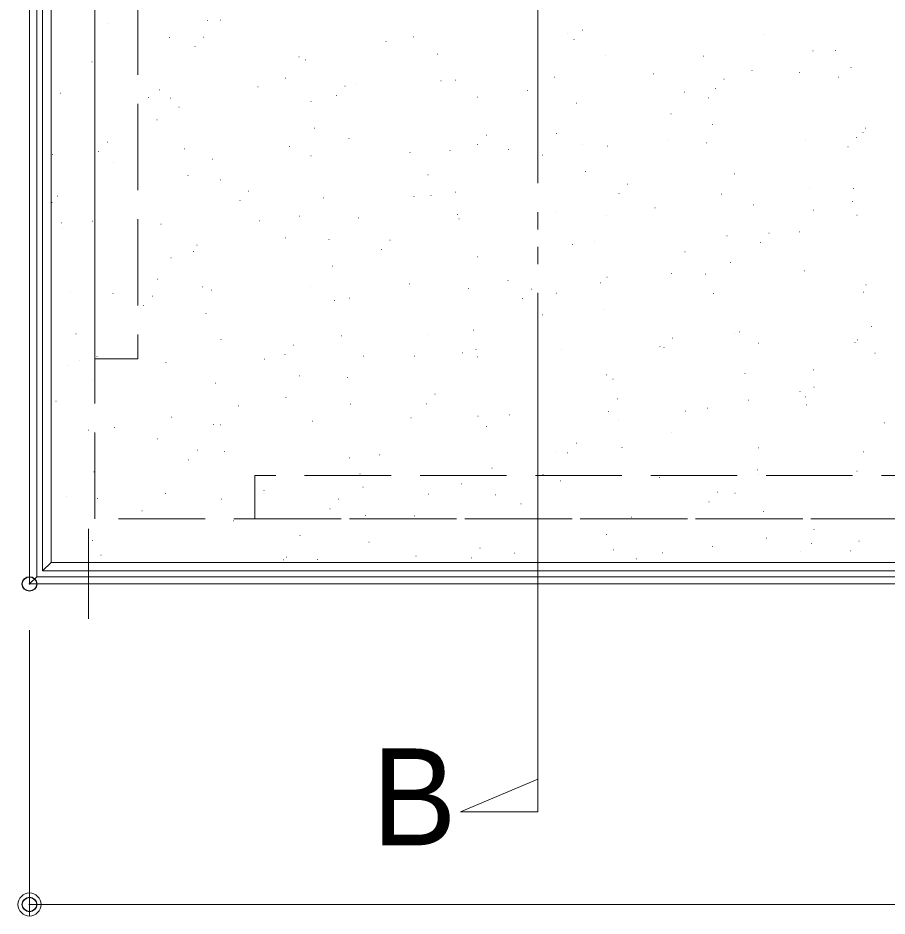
# Model space of a CAD drawing. Units: millimetres, scale not verified. Extents: x -1600 to 1600, y -1108 to 1108.
# Drawn here: x -313.7 to -12.4, y -759.9 to -448.3 of the extents above; entities that cross this region are included whole.
import ezdxf
from ezdxf.enums import TextEntityAlignment as Align

# ---------------------------------------------------------------- set-up
doc = ezdxf.new("R2010")
doc.units = ezdxf.units.MM
doc.header["$LTSCALE"] = 10
doc.header["$PDMODE"] = 32
doc.header["$PDSIZE"] = 5
doc.linetypes.add('DASHED3', pattern=[4, 3, -1])
doc.linetypes.add('LONG_DOUBLE_CHAIN', pattern=[21.8, 18, -1, 0.6, -0.6, 0.6, -1])
doc.layers.add('0-0_moji', color=2, linetype='Continuous')
doc.layers.add('0-D_DEFPOINTS', color=7, linetype='Continuous')
for name, color, linetype, lineweight in [('0-5_0', 3, 'Continuous', 9), ('0-7_center', 5, 'Continuous', 9), ('0-A_SUNPO', 5, 'Continuous', 9), ('0-E_形材', 5, 'Continuous', 9), ('1-2_sunpou', 1, 'Continuous', 9)]:
    doc.layers.add(name, color=color, linetype=linetype, lineweight=lineweight)
doc.styles.add('ＭＳ Ｐゴシック', font='')
doc.styles.get('ＭＳ Ｐゴシック').set_extended_font_data('MS PGothic')

# ---------------------------------------------------------------- blocks, each defined once
blk = doc.blocks.new('_ORIGIN')
at = {"layer": '0-5_0', "color": 1}
blk.add_line((0, 0), (-10, 0), dxfattribs=at)
blk.add_circle((0, 0), 5, dxfattribs=at)

msp = doc.modelspace()

# ---------------------------------------------------------------- linework, layer by layer
at = {"layer": '0-5_0', "color": 7}
for p, q in [((-309.69, 555.31), (-309.69, -644.69)), ((-307.19, 552.81), (-307.19, -642.19)), ((-305.19, 550.81), (-305.19, -640.19)), ((-302.19, 547.81), (-302.19, -637.19)), ((-302.19, -637.19), (-305.19, -640.19)), ((286.31, -637.19), (-302.19, -637.19)), ((289.31, -640.19), (-305.19, -640.19)), ((-307.19, -642.19), (-309.69, -644.69)), ((890.31, -644.69), (-309.69, -644.69)), ((-309.69, -644.69), (890.31, -644.69)), ((-307.19, -642.19), (887.81, -642.19))]:
    msp.add_line(p, q, dxfattribs=at)
at = {"layer": '0-5_0'}
for p, q in [((-282.35, -450.39), (-282.25, -450.39)), ((-248.09, -449.27), (-247.99, -449.27)), ((-243.57, -449.14), (-243.47, -449.14)), ((-123.2, -453.79), (-123.1, -453.79)), ((-117.95, -452.54), (-117.85, -452.54)), ((-54.78, -454.07), (-54.68, -454.07)), ((-261.13, -455.11), (-261.03, -455.11)), ((-249.34, -454.96), (-249.24, -454.96)), ((-186.17, -456.5), (-186.07, -456.5)), ((-176.5, -454.91), (-176.4, -454.91)), ((-120.96, -455.81), (-120.86, -455.81)), ((-252.35, -458.24), (-252.25, -458.24)), ((-168.3, -460.93), (-168.2, -460.93)), ((-38.06, -459.7), (-37.96, -459.7)), ((-30.36, -459.61), (-30.26, -459.61)), ((-288.1, -463.5), (-288, -463.5)), ((-216.25, -461.77), (-216.15, -461.77)), ((-214.08, -462.87), (-213.98, -462.87)), ((-109.91, -461.43), (-109.81, -461.43)), ((-76.14, -461.55), (-76.04, -461.55)), ((-59.21, -466.6), (-59.11, -466.6)), ((-42.83, -467.2), (-42.73, -467.2)), ((-24.95, -465.47), (-24.85, -465.47)), ((-221.02, -469.27), (-220.92, -469.27)), ((-167.08, -470.19), (-166.98, -470.19)), ((-161.98, -469.96), (-161.88, -469.96)), ((-127.72, -468.84), (-127.62, -468.84)), ((-93.46, -467.72), (-93.36, -467.72)), ((-68.96, -469.54), (-68.86, -469.54)), ((-29.15, -468.87), (-29.05, -468.87)), ((-264.76, -473.32), (-264.66, -473.32)), ((-230.5, -472.2), (-230.4, -472.2)), ((-200.35, -471.97), (-200.25, -471.97)), ((-196.24, -471.08), (-196.14, -471.08)), ((-137.17, -473.51), (-137.07, -473.51)), ((-71.96, -472.82), (-71.86, -472.82)), ((-299.02, -474.44), (-298.92, -474.44)), ((-268.56, -475.94), (-268.46, -475.94)), ((-260.77, -476.13), (-260.67, -476.13)), ((-203.35, -475.25), (-203.25, -475.25)), ((-154.43, -475.79), (-154.33, -475.79)), ((-82.58, -474.06), (-82.48, -474.06)), ((-74.24, -476), (-74.14, -476)), ((-257.95, -479.26), (-257.85, -479.26)), ((-212.17, -477.32), (-212.07, -477.32)), ((-120.02, -477.94), (-119.92, -477.94)), ((-87.35, -481.56), (-87.25, -481.56)), ((-265.55, -483.63), (-265.45, -483.63)), ((-73.02, -485.26), (-72.92, -485.26)), ((-210.95, -486.58), (-210.85, -486.58)), ((-151.35, -488.98), (-151.25, -488.98)), ((-127.1, -488.42), (-127, -488.42)), ((-20.76, -488.08), (-20.66, -488.08)), ((-19.96, -486.55), (-19.86, -486.55)), ((-282.74, -491.41), (-282.64, -491.41)), ((-198.95, -490.15), (-198.85, -490.15)), ((-154.35, -492.25), (-154.25, -492.25)), ((-88.18, -490.52), (-88.08, -490.52)), ((-75.06, -491.69), (-74.96, -491.69)), ((-40.8, -490.57), (-40.7, -490.57)), ((-22.96, -489.83), (-22.86, -489.83)), ((-302.19, -492.94), (-302.09, -492.94)), ((-285.74, -494.68), (-285.64, -494.68)), ((-256.05, -493.72), (-255.95, -493.72)), ((-219.57, -492.95), (-219.47, -492.95)), ((-177.84, -495.05), (-177.74, -495.05)), ((-163.9, -494.34), (-163.8, -494.34)), ((-143.58, -493.93), (-143.48, -493.93)), ((-118.12, -492.4), (-118.02, -492.4)), ((-109.32, -492.81), (-109.22, -492.81)), ((-25.97, -493.02), (-25.87, -493.02)), ((-301.83, -495.66), (-301.73, -495.66)), ((-280.62, -498.42), (-280.52, -498.42)), ((-246.36, -497.3), (-246.26, -497.3)), ((-212.1, -496.18), (-212, -496.18)), ((-131.88, -495.92), (-131.78, -495.92)), ((-254.83, -502.97), (-254.73, -502.97)), ((-243.47, -504.51), (-243.37, -504.51)), ((-171.62, -502.78), (-171.52, -502.78)), ((-116.9, -501.65), (-116.8, -501.65)), ((-65.28, -502.44), (-65.18, -502.44)), ((-102.35, -505.98), (-102.25, -505.98)), ((-39.18, -507.52), (-39.08, -507.52)), ((-24.06, -507.47), (-23.96, -507.47)), ((-299.93, -510.11), (-299.83, -510.11)), ((-233.74, -508.41), (-233.64, -508.41)), ((-207.78, -510.73), (-207.68, -510.73)), ((-176.4, -510.28), (-176.3, -510.28)), ((-170.57, -509.95), (-170.47, -509.95)), ((-162, -508.79), (-161.9, -508.79)), ((-105.35, -509.26), (-105.25, -509.26)), ((-69.84, -509.41), (-69.74, -509.41)), ((-301.96, -512.38), (-301.86, -512.38)), ((-236.74, -511.69), (-236.64, -511.69)), ((-58.61, -513.14), (-58.51, -513.14)), ((-24.35, -512.02), (-24.25, -512.02)), ((-302.19, -516.07), (-302.09, -516.07)), ((-302.19, -516.07), (-302.09, -516.07)), ((-216.15, -517.14), (-216.05, -517.14)), ((-161.39, -516.5), (-161.29, -516.5)), ((-127.13, -515.38), (-127.03, -515.38)), ((-109.8, -516.8), (-109.7, -516.8)), ((-92.87, -514.26), (-92.77, -514.26)), ((-37.95, -515.07), (-37.85, -515.07)), ((-22.85, -516.73), (-22.75, -516.73)), ((-298.71, -519.36), (-298.61, -519.36)), ((-288, -518.86), (-287.9, -518.86)), ((-264.16, -519.86), (-264.06, -519.86)), ((-229.91, -518.74), (-229.81, -518.74)), ((-195.65, -517.62), (-195.55, -517.62)), ((-160.78, -518.05), (-160.68, -518.05)), ((-298.42, -520.98), (-298.32, -520.98)), ((-53.35, -522.99), (-53.25, -522.99)), ((-42.73, -522.57), (-42.63, -522.57)), ((-220.92, -524.64), (-220.82, -524.64)), ((-205.87, -525.18), (-205.77, -525.18)), ((-184.74, -525.42), (-184.64, -525.42)), ((-113.72, -525.8), (-113.62, -525.8)), ((-67.94, -523.86), (-67.84, -523.86)), ((-56.35, -526.27), (-56.25, -526.27)), ((-252.96, -529.39), (-252.86, -529.39)), ((-251.65, -527.12), (-251.55, -527.12)), ((-187.74, -528.7), (-187.64, -528.7)), ((-121.57, -526.96), (-121.47, -526.96)), ((-82.48, -529.43), (-82.38, -529.43)), ((-260.67, -531.5), (-260.57, -531.5)), ((-154.33, -531.16), (-154.23, -531.16)), ((-204.65, -534.44), (-204.55, -534.44)), ((-66.72, -533.12), (-66.62, -533.12)), ((-109.54, -538.3), (-109.44, -538.3)), ((-87.25, -536.93), (-87.15, -536.93)), ((-75.28, -537.18), (-75.18, -537.18)), ((-41.02, -536.06), (-40.92, -536.06)), ((-265.45, -539), (-265.35, -539)), ((-249.75, -541.58), (-249.65, -541.58)), ((-212.32, -541.66), (-212.22, -541.66)), ((-178.06, -540.54), (-177.96, -540.54)), ((-143.8, -539.42), (-143.7, -539.42)), ((-111.82, -540.26), (-111.72, -540.26)), ((-19.67, -540.88), (-19.57, -540.88)), ((-295.53, -543.52), (-295.43, -543.52)), ((-280.84, -543.9), (-280.74, -543.9)), ((-267.13, -544.86), (-267.03, -544.86)), ((-246.58, -542.78), (-246.48, -542.78)), ((-157.6, -542.2), (-157.5, -542.2)), ((-135.74, -542.43), (-135.64, -542.43)), ((-127, -543.79), (-126.9, -543.79)), ((-72.57, -543.96), (-72.47, -543.96)), ((-20.66, -543.45), (-20.56, -543.45)), ((-270.14, -548.13), (-270.04, -548.13)), ((-203.96, -546.39), (-203.86, -546.39)), ((-198.85, -545.52), (-198.75, -545.52)), ((-138.75, -545.7), (-138.65, -545.7)), ((-248.53, -550.83), (-248.43, -550.83)), ((-131.78, -551.29), (-131.68, -551.29)), ((-110.6, -549.51), (-110.5, -549.51)), ((-155.69, -556.65), (-155.59, -556.65)), ((-63.54, -557.27), (-63.44, -557.27)), ((-17.76, -555.33), (-17.66, -555.33)), ((-293.63, -557.97), (-293.53, -557.97)), ((-243.37, -559.87), (-243.27, -559.87)), ((-201.47, -558.59), (-201.37, -558.59)), ((-171.52, -558.15), (-171.42, -558.15)), ((-86.74, -559.43), (-86.64, -559.43)), ((-65.18, -557.81), (-65.08, -557.81)), ((-22.62, -560.04), (-22.52, -560.04)), ((-302.19, -561.84), (-302.09, -561.84)), ((-218.13, -561.86), (-218.03, -561.86)), ((-154.96, -563.4), (-154.86, -563.4)), ((-125.4, -563.4), (-125.3, -563.4)), ((-91.14, -562.28), (-91.04, -562.28)), ((-89.75, -562.71), (-89.65, -562.71)), ((-56.88, -561.16), (-56.78, -561.16)), ((-23.57, -560.97), (-23.47, -560.97)), ((-286.35, -565.83), (-286.25, -565.83)), ((-228.18, -566.76), (-228.08, -566.76)), ((-221.14, -565.14), (-221.04, -565.14)), ((-193.92, -565.64), (-193.82, -565.64)), ((-176.3, -565.65), (-176.2, -565.65)), ((-159.66, -564.52), (-159.56, -564.52)), ((-154.48, -565.9), (-154.38, -565.9)), ((-16.54, -564.59), (-16.44, -564.59)), ((-296.69, -569), (-296.59, -569)), ((-292.41, -567.22), (-292.31, -567.22)), ((-262.43, -567.88), (-262.33, -567.88)), ((-216.05, -572.51), (-215.95, -572.51)), ((-199.57, -573.04), (-199.47, -573.04)), ((-109.7, -572.17), (-109.6, -572.17)), ((-61.64, -571.72), (-61.54, -571.72)), ((-37.85, -570.44), (-37.75, -570.44)), ((-287.9, -574.23), (-287.8, -574.23)), ((-245.35, -574.98), (-245.25, -574.98)), ((-107.42, -573.66), (-107.32, -573.66)), ((-169.14, -578.87), (-169.04, -578.87)), ((-42.63, -577.94), (-42.53, -577.94)), ((-37.75, -576.44), (-37.65, -576.44)), ((-300.53, -581.3), (-300.43, -581.3)), ((-220.82, -580), (-220.72, -580)), ((-198.35, -582.3), (-198.25, -582.3)), ((-172.14, -582.15), (-172.04, -582.15)), ((-105.96, -580.41), (-105.86, -580.41)), ((-60.42, -580.98), (-60.32, -580.98)), ((-40.75, -579.72), (-40.65, -579.72)), ((-40.43, -582.6), (-40.33, -582.6)), ((-237.35, -582.84), (-237.25, -582.84)), ((-108.95, -584.84), (-108.85, -584.84)), ((-82.38, -584.8), (-82.28, -584.8)), ((-74.69, -583.72), (-74.59, -583.72)), ((-260.57, -586.87), (-260.47, -586.87)), ((-211.72, -588.2), (-211.62, -588.2)), ((-177.46, -587.08), (-177.36, -587.08)), ((-154.23, -586.53), (-154.13, -586.53)), ((-143.21, -585.96), (-143.11, -585.96)), ((-105.52, -588.12), (-105.42, -588.12)), ((-13.37, -588.74), (-13.27, -588.74)), ((-289.23, -591.37), (-289.13, -591.37)), ((-280.24, -590.44), (-280.14, -590.44)), ((-245.98, -589.32), (-245.88, -589.32)), ((-243.45, -589.44), (-243.35, -589.44)), ((-151.3, -590.06), (-151.2, -590.06)), ((-265.35, -594.36), (-265.25, -594.36)), ((-87.15, -592.3), (-87.05, -592.3)), ((-120.14, -595.88), (-120.04, -595.88)), ((-104.3, -597.37), (-104.2, -597.37)), ((-56.97, -597.41), (-56.87, -597.41)), ((-251.53, -598.3), (-251.43, -598.3)), ((-242.23, -598.69), (-242.13, -598.69)), ((-198.75, -600.88), (-198.65, -600.88)), ((-188.36, -599.84), (-188.26, -599.84)), ((-126.9, -599.16), (-126.8, -599.16)), ((-123.14, -599.15), (-123.04, -599.15)), ((-20.56, -598.82), (-20.46, -598.82)), ((-254.53, -601.58), (-254.43, -601.58)), ((-287.33, -605.83), (-287.23, -605.83)), ((-195.17, -606.45), (-195.07, -606.45)), ((-149.39, -604.51), (-149.29, -604.51)), ((-131.68, -606.66), (-131.58, -606.66)), ((-57.24, -605.13), (-57.14, -605.13)), ((-57.1, -606.64), (-57, -606.64)), ((-22.84, -605.52), (-22.74, -605.52)), ((-159.88, -610), (-159.78, -610)), ((-125.62, -608.88), (-125.52, -608.88)), ((-91.36, -607.76), (-91.26, -607.76)), ((-262.65, -613.36), (-262.55, -613.36)), ((-228.39, -612.24), (-228.29, -612.24)), ((-194.14, -611.12), (-194.04, -611.12)), ((-171.42, -613.52), (-171.32, -613.52)), ((-148.18, -613.76), (-148.08, -613.76)), ((-71.14, -612.88), (-71.04, -612.88)), ((-65.08, -613.18), (-64.98, -613.18)), ((-296.91, -614.48), (-296.81, -614.48)), ((-286.11, -615.08), (-286.01, -615.08)), ((-243.27, -615.24), (-243.17, -615.24)), ((-202.53, -615.31), (-202.43, -615.31)), ((-139.36, -616.85), (-139.26, -616.85)), ((-74.14, -616.16), (-74.04, -616.16)), ((-270.75, -619.28), (-270.65, -619.28)), ((-205.53, -618.59), (-205.43, -618.59)), ((-55.34, -619.58), (-55.24, -619.58)), ((-239.05, -622.84), (-238.95, -622.84)), ((-193.27, -620.9), (-193.17, -620.9)), ((-176.2, -621.01), (-176.1, -621.01)), ((-101.12, -621.52), (-101.02, -621.52)), ((-37.75, -625.81), (-37.65, -625.81)), ((-215.95, -627.88), (-215.85, -627.88)), ((-109.6, -627.53), (-109.5, -627.53)), ((-54.12, -628.84), (-54.02, -628.84)), ((-287.8, -629.6), (-287.7, -629.6)), ((-192.05, -630.16), (-191.95, -630.16)), ((-153.53, -632.32), (-153.43, -632.32)), ((-72.96, -631.74), (-72.86, -631.74)), ((-38.7, -630.62), (-38.6, -630.62)), ((-22.14, -629.89), (-22.04, -629.89)), ((-284.92, -634.75), (-284.82, -634.75)), ((-220.72, -635.37), (-220.62, -635.37)), ((-175.73, -635.1), (-175.63, -635.1)), ((-141.48, -633.98), (-141.38, -633.98)), ((-107.22, -632.86), (-107.12, -632.86)), ((-90.36, -633.86), (-90.26, -633.86)), ((-42.53, -633.31), (-42.43, -633.31)), ((-25.14, -633.17), (-25.04, -633.17)), ((-221.75, -636.29), (-221.65, -636.29)), ((-209.99, -636.22), (-209.89, -636.22)), ((-156.53, -635.6), (-156.43, -635.6)), ((-99.22, -635.98), (-99.12, -635.98))]:
    msp.add_line(p, q, dxfattribs=at)
msp.add_lwpolyline([(-302.19, -637.19), (286.31, -637.19), (286.31, -64.88), (230.02, -60.05), (225.45, -55.69), (-302.19, -44.69)], close=True, dxfattribs=at)
at = {"layer": '0-7_center'}
msp.add_line((-289.19, -656.79), (-289.19, -625.62), dxfattribs=at)
at = {"layer": '0-A_SUNPO', "color": 1}
for p, q in [((-309.69, -660.69), (-309.69, -759.89)), ((882.31, -755.89), (-301.69, -755.89))]:
    msp.add_line(p, q, dxfattribs=at)
at = {"layer": '0-D_DEFPOINTS'}
for p in [(-309.69, -644.69), (-309.69, -755.89)]:
    msp.add_point(p, dxfattribs=at)
at = {"layer": '0-E_形材', "color": 4, "linetype": 'DASHED3'}
for points in [[(-287.09, 532.71), (271.21, 532.71), (271.21, -622.09), (-287.09, -622.09)], [(-231.59, -622.09), (215.71, -622.09), (215.71, -607.09), (-231.59, -607.09)]]:
    msp.add_lwpolyline(points, close=True, dxfattribs=at)
msp.add_lwpolyline([(-272.09, -78.09), (-272.09, -566.59), (-287.09, -566.59), (-287.09, 477.21)], dxfattribs=at)
at = {"layer": '1-2_sunpou', "color": 2}
msp.add_line((-160.23, -723.69), (-133.43, -712.38), dxfattribs=at)
at = {"layer": '1-2_sunpou', "color": 2, "linetype": 'LONG_DOUBLE_CHAIN'}
msp.add_line((-133.43, -723.69), (-160.23, -723.69), dxfattribs=at)
msp.add_lwpolyline([(-133.43, -723.69), (-133.43, 601.61), (-160.23, 601.61)], dxfattribs=at)

# ---------------------------------------------------------------- block references
at = {"layer": '0-A_SUNPO', "xscale": 0.8, "yscale": 0.8, "rotation": 180}
msp.add_blockref('_ORIGIN', (-309.69, -755.89), dxfattribs=at)

# ---------------------------------------------------------------- texts
at = {"layer": '0-0_moji', "style": 'ＭＳ Ｐゴシック'}
msp.add_text('B', height=33.62, dxfattribs=at).set_placement((-191, -745.44), align=Align.BOTTOM_LEFT)

doc.saveas('drawing.dxf')
